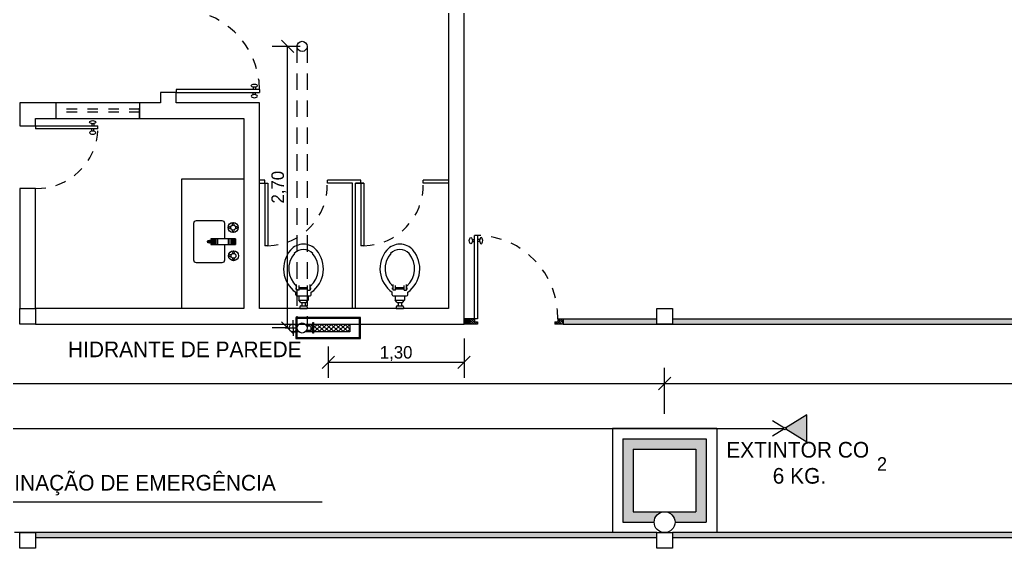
# Model space of a CAD drawing. Header units: millimetres. Extents: x 952 to 2017, y 419 to 1447.
# Drawn here: x 973.74 to 983.19, y 455.25 to 460.32 of the extents above; entities that cross this region are included whole.
import ezdxf

# ---------------------------------------------------------------- set-up
doc = ezdxf.new("R2010")
doc.units = ezdxf.units.MM
doc.header["$PDMODE"] = 34
doc.linetypes.add('ACAD_ISO03W100', pattern=[30, 12, -18])
doc.linetypes.add('HIDDEN2', pattern=[4.7625, 3.175, -1.5875])
doc.layers.get('0').update_dxf_attribs({"color": 5})
for name, color, linetype in [('caixa d agua', 1, 'Continuous'), ('can01', 1, 'Continuous'), ('can02', 2, 'Continuous'), ('ESQUADRIAS', 2, 'Continuous'), ('fio tomadas de chão', 82, 'Continuous'), ('Fios', 10, 'Continuous'), ('INCENDIO', 1, 'Continuous'), ('Janela', 2, 'Continuous'), ('pena 01', 1, 'Continuous'), ('pena02', 2, 'Continuous'), ('pena04', 4, 'Continuous')]:
    doc.layers.add(name, color=color, linetype=linetype)
doc.styles.get("Standard").update_dxf_attribs({"font": 'ERASLGHT.TTF'})
doc.dimstyles.new('ISO-25', dxfattribs={"dimtxt": 0.12, "dimasz": 0.12, "dimexe": 0.15, "dimexo": 0.14, "dimgap": 0.015, "dimtad": 1, "dimzin": 1, "dimtxsty": 'Standard', "dimblk": 'OBLIQUE', "dimcen": 0.15, "dimdle": 0.0005, "dimclrd": 1, "dimclre": 1, "dimclrt": 2, "dimadec": 0, "dimazin": 0, "dimtfac": 1, "dimtmove": 0, "dimatfit": 3, "dimldrblk": 'OBLIQUE', "dimfxl": 1, "dimarcsym": 0})

# ---------------------------------------------------------------- blocks, each defined once
blk = doc.blocks.new('_Oblique')
at = {"color": 0, "linetype": 'ByBlock', "lineweight": -2}
blk.add_line((-0.5, -0.5), (0.5, 0.5), dxfattribs=at)
blk = doc.blocks.new('*D13')
at = {"color": 1, "lineweight": -2}
for p, q in [((965.0572, 456.5388), (965.0572, 456.9778)), ((979.9238, 456.5388), (979.9238, 456.9778)), ((965.0567, 456.8278), (979.9243, 456.8278))]:
    blk.add_line(p, q, dxfattribs=at)
at = {"layer": 'Defpoints', "color": 0}
for p in [(979.9238, 456.8278), (965.0572, 456.3988), (979.9238, 456.3988)]:
    blk.add_point(p, dxfattribs=at)
at = {"color": 1, "lineweight": -2, "xscale": 0.12, "yscale": 0.12, "zscale": 0.12, "rotation": 180}
blk.add_blockref('_Oblique', (965.0572, 456.8278), dxfattribs=at)
at = {"color": 1, "lineweight": -2, "xscale": 0.12, "yscale": 0.12, "zscale": 0.12}
blk.add_blockref('_Oblique', (979.9238, 456.8278), dxfattribs=at)
at = {"color": 2, "insert": (972.4905, 456.9126), "char_height": 0.12, "attachment_point": 5}
blk.add_mtext('14,87', dxfattribs=at)
blk = doc.blocks.new('*D14')
at = {"color": 1, "lineweight": -2}
for p, q in [((979.9238, 456.5388), (979.9238, 456.9778)), ((991.4905, 456.5388), (991.4905, 456.9778)), ((979.9233, 456.8278), (991.491, 456.8278))]:
    blk.add_line(p, q, dxfattribs=at)
at = {"layer": 'Defpoints', "color": 0}
for p in [(991.4905, 456.8278), (979.9238, 456.3988), (991.4905, 456.3988)]:
    blk.add_point(p, dxfattribs=at)
at = {"color": 1, "lineweight": -2, "xscale": 0.12, "yscale": 0.12, "zscale": 0.12, "rotation": 180}
blk.add_blockref('_Oblique', (979.9238, 456.8278), dxfattribs=at)
at = {"color": 1, "lineweight": -2, "xscale": 0.12, "yscale": 0.12, "zscale": 0.12}
blk.add_blockref('_Oblique', (991.4905, 456.8278), dxfattribs=at)
at = {"color": 2, "insert": (985.7072, 456.9117), "char_height": 0.12, "attachment_point": 5}
blk.add_mtext('11,57', dxfattribs=at)
blk = doc.blocks.new('*D19')
at = {"layer": 'can01', "color": 1, "lineweight": -2}
for p, q in [((978.0005, 457.2588), (978.0005, 456.8818)), ((976.6992, 457.1825), (976.6992, 456.8818)), ((976.6987, 457.0318), (978.001, 457.0318))]:
    blk.add_line(p, q, dxfattribs=at)
at = {"layer": 'Defpoints', "color": 0}
for p in [(978.0005, 457.3988), (976.6992, 457.3225), (978.0005, 457.0318)]:
    blk.add_point(p, dxfattribs=at)
at = {"layer": 'can01', "color": 1, "lineweight": -2, "xscale": 0.12, "yscale": 0.12, "zscale": 0.12, "rotation": 180}
blk.add_blockref('_Oblique', (976.6992, 457.0318), dxfattribs=at)
at = {"layer": 'can01', "color": 1, "lineweight": -2, "xscale": 0.12, "yscale": 0.12, "zscale": 0.12}
blk.add_blockref('_Oblique', (978.0005, 457.0318), dxfattribs=at)
at = {"layer": 'can01', "color": 2, "insert": (977.3498, 457.1167), "char_height": 0.12, "attachment_point": 5}
blk.add_mtext('1,30', dxfattribs=at)
blk = doc.blocks.new('*D20')
at = {"layer": 'can01', "color": 1, "lineweight": -2}
for p, q in [((976.4307, 460.0607), (976.1597, 460.0607)), ((976.3097, 457.3602), (976.3097, 460.0612)), ((976.3077, 457.3607), (976.1597, 457.3607))]:
    blk.add_line(p, q, dxfattribs=at)
at = {"layer": 'Defpoints', "color": 0}
for p in [(976.3097, 460.0607), (976.5707, 460.0607), (976.4477, 457.3607)]:
    blk.add_point(p, dxfattribs=at)
at = {"layer": 'can01', "color": 1, "lineweight": -2, "xscale": 0.12, "yscale": 0.12, "zscale": 0.12}
for p, rotation in [((976.3097, 460.0607), 90), ((976.3097, 457.3607), 270)]:
    blk.add_blockref('_Oblique', p, dxfattribs=dict(at, rotation=rotation))
at = {"layer": 'can01', "color": 2, "insert": (976.2249, 458.7107), "char_height": 0.12, "attachment_point": 5, "rotation": 90}
blk.add_mtext('2,70', dxfattribs=at)

msp = doc.modelspace()

# ---------------------------------------------------------------- hatches: boundary and pattern name
at = {"layer": 'fio tomadas de chão'}
msp.add_hatch(color=256, dxfattribs=at).paths.add_polyline_path([(981.2869, 456.2652), (981.2869, 456.5298), (981.0864, 456.4037, -0.141294), (981.0882, 456.3975, -0.141294), (981.0864, 456.3914)])
at = {"layer": 'INCENDIO'}
h = msp.add_hatch(dxfattribs=at)
h.set_pattern_fill('NET', color=256, scale=0.01, angle=45, style=0)
h.set_pattern_definition([(45, (-37.412395, 1.871872), (-0.0224506403, 0.0224506403), []), (135, (-37.412395, 1.871872), (-0.0224506403, -0.0224506403), [])])
h.paths.add_polyline_path([(976.9072, 457.3988), (976.5587, 457.3988), (976.5587, 457.3225), (976.9072, 457.3225)])
h.paths.add_polyline_path([(976.5501, 457.3988), (976.4777, 457.3988, -0.117134), (976.4917, 457.3812), (976.5318, 457.3812), (976.5318, 457.3631), (976.5501, 457.3631)])
h.paths.add_polyline_path([(976.5501, 457.3565), (976.5318, 457.3565), (976.5318, 457.338), (976.4906, 457.338, -0.10512), (976.4777, 457.3225), (976.5501, 457.3225)])
for points in [[(976.5587, 457.4138), (976.5501, 457.4138), (976.5501, 457.3631), (976.5318, 457.3631), (976.5318, 457.3565), (976.5501, 457.3565), (976.5501, 457.3102), (976.5587, 457.3102)], [(979.6238, 456.1988), (980.2238, 456.1988), (980.2238, 455.5988), (979.9238, 455.5988, -0.414214), (980.0238, 455.4988), (980.3238, 455.4988), (980.3238, 456.2988), (979.5238, 456.2988), (979.5238, 455.4988), (979.8238, 455.4988, -0.414214), (979.9238, 455.5988), (979.6238, 455.5988)]]:
    msp.add_hatch(color=256, dxfattribs=at).paths.add_polyline_path(points)
at = {"layer": 'pena02'}
for points in [[(978.0505, 457.3988), (978.0505, 457.4488), (978.0005, 457.4488), (978.0005, 457.3988)], [(979.8488, 457.3988), (979.8488, 457.4488), (978.9505, 457.4488), (978.9505, 457.3988)], [(986.1322, 457.3988), (986.1322, 457.4488), (979.9988, 457.4488), (979.9988, 457.3988)], [(979.8488, 455.3488), (979.8488, 455.3988), (973.8905, 455.3988), (973.8905, 455.3488)], [(986.1322, 455.3488), (986.1322, 455.3988), (979.9988, 455.3988), (979.9988, 455.3488)]]:
    msp.add_hatch(color=256, dxfattribs=at).paths.add_polyline_path(points)
h = msp.add_hatch(dxfattribs=at)
h.set_pattern_fill('LINE', color=256, scale=0.004, angle=45, style=0)
h.set_pattern_definition([(315, (-1039.748472, 2398.697781), (-0.00898025612, -0.00898025612), [])])
h.paths.add_polyline_path([(978.0505, 457.4488), (978.0505, 457.3988), (978.1305, 457.3988), (978.1305, 457.4188), (978.1005, 457.4188), (978.1005, 457.4488)])
h = msp.add_hatch(dxfattribs=at)
h.set_pattern_fill('LINE', color=256, scale=0.004, angle=45, style=0)
h.set_pattern_definition([(315, (-1039.948472, 2398.697781), (-0.00898025612, -0.00898025612), [])])
h.paths.add_polyline_path([(978.9505, 457.4488), (978.9505, 457.3988), (978.8705, 457.3988), (978.8705, 457.4188), (978.9005, 457.4188), (978.9005, 457.4488)])

# ---------------------------------------------------------------- linework, layer by layer
at = {"layer": 'caixa d agua', "linetype": 'HIDDEN2', "ltscale": 0.05}
for p, q in [((976.3977, 460.0607), (976.3977, 457.3607)), ((976.4977, 460.0607), (976.4977, 457.3607))]:
    msp.add_line(p, q, dxfattribs=at)
at = {"layer": 'can01'}
msp.add_line((976.6402, 455.6905), (973.1279, 455.6905), dxfattribs=at)
at = {"layer": 'can02'}
for points in [[(978.0005, 463.5488), (977.4455, 463.5488), (977.4455, 463.3988), (977.8505, 463.3988), (977.8505, 457.5488), (976.0405, 457.5488)], [(976.0405, 457.3988), (978.0005, 457.3988), (978.0005, 463.3988)], [(976.0405, 457.5488), (976.0405, 459.5188), (975.2405, 459.5188), (975.2405, 459.6188), (975.0905, 459.6188), (975.0905, 459.5188), (974.8905, 459.5188), (974.8905, 459.3688), (975.0905, 459.3688), (975.8905, 459.3688), (975.8905, 457.5488), (973.8905, 457.5488), (973.8905, 457.3988), (976.0405, 457.3988), (976.0405, 457.3988)]]:
    msp.add_lwpolyline(points, dxfattribs=at)
for points in [[(973.8905, 459.2988), (973.8905, 459.3688), (974.0905, 459.3688), (974.0905, 459.5188), (973.7405, 459.5188), (973.7405, 459.2988)], [(973.8905, 457.5488), (973.8905, 458.6988), (973.7405, 458.6988), (973.7405, 457.5488)]]:
    msp.add_lwpolyline(points, close=True, dxfattribs=at)
at = {"layer": 'ESQUADRIAS'}
for p, q in [((976.0405, 458.7488), (976.0905, 458.7488)), ((976.0905, 458.7488), (976.0905, 458.7788)), ((976.0905, 458.7488), (976.1205, 458.7488)), ((976.6905, 458.7488), (976.6905, 458.7788)), ((976.9605, 458.7488), (977.0105, 458.7488)), ((977.0105, 458.7488), (977.0105, 458.7788)), ((977.0105, 458.7488), (977.0405, 458.7488)), ((977.6105, 458.7488), (977.6105, 458.7788))]:
    msp.add_line(p, q, dxfattribs=at)
at = {"layer": 'fio tomadas de chão'}
for p, q in [((981.2869, 456.5298), (981.0864, 456.4037)), ((981.2869, 456.2652), (981.2869, 456.5298)), ((981.0668, 456.4037), (980.9587, 456.4717)), ((972.4941, 456.3971), (981.065, 456.3975)), ((981.0668, 456.3914), (980.9587, 456.3234)), ((981.2869, 456.2652), (981.0864, 456.3914))]:
    msp.add_line(p, q, dxfattribs=at)
msp.add_circle((981.0766, 456.3975), 0.0116, dxfattribs=at)
at = {"layer": 'Fios'}
for p, q in [((975.8905, 458.7884), (975.2905, 458.7884)), ((975.2905, 458.7884), (975.2905, 457.5488)), ((975.4071, 458.3634), (975.4071, 458.0134)), ((975.6821, 458.3884), (975.4321, 458.3884)), ((975.7071, 458.2155), (975.7071, 458.3634)), ((975.5413, 458.1884), (975.5718, 458.1884)), ((975.5566, 458.1731), (975.5566, 458.2036)), ((975.5739, 458.2155), (975.5739, 458.1613)), ((975.8101, 458.2155), (975.5739, 458.2155)), ((975.5739, 458.1613), (975.8101, 458.1613)), ((975.577, 458.2155), (975.577, 458.1613)), ((975.5807, 458.2155), (975.5807, 458.1613)), ((975.5851, 458.2155), (975.5851, 458.1613)), ((975.5911, 458.2155), (975.5911, 458.1613)), ((975.5992, 458.2155), (975.5992, 458.1613)), ((975.6085, 458.2155), (975.6085, 458.1613)), ((975.62, 458.2155), (975.62, 458.1613)), ((975.6374, 458.2155), (975.6374, 458.1613)), ((975.7071, 458.0134), (975.7071, 458.1613)), ((975.7389, 458.2155), (975.7389, 458.1613)), ((975.7552, 458.2155), (975.7552, 458.1613)), ((975.7704, 458.2155), (975.7704, 458.1613)), ((975.7796, 458.2155), (975.7796, 458.1613)), ((975.7867, 458.2155), (975.7867, 458.1613)), ((975.7933, 458.2155), (975.7933, 458.1613)), ((975.7993, 458.2155), (975.7993, 458.1613)), ((975.803, 458.2155), (975.803, 458.1613)), ((975.8052, 458.2155), (975.8052, 458.1613)), ((975.8074, 458.2155), (975.8074, 458.1613)), ((975.8085, 458.2155), (975.8085, 458.1613)), ((975.8101, 458.1613), (975.8101, 458.2155)), ((975.4321, 457.9884), (975.6821, 457.9884)), ((976.396, 457.725), (976.396, 457.7781)), ((976.421, 457.725), (976.421, 457.769)), ((976.5014, 457.725), (976.5014, 457.769)), ((976.5264, 457.725), (976.5264, 457.7781)), ((977.32, 457.725), (977.32, 457.7781)), ((977.345, 457.725), (977.345, 457.769)), ((977.4253, 457.725), (977.4253, 457.769)), ((977.4504, 457.725), (977.4504, 457.7781)), ((976.3865, 457.6801), (976.3865, 457.7036)), ((976.3901, 457.734), (976.3901, 457.7447)), ((976.396, 457.7447), (976.3901, 457.7447)), ((976.396, 457.734), (976.3901, 457.734)), ((976.421, 457.725), (976.396, 457.725)), ((976.3978, 457.6688), (976.5252, 457.6688)), ((976.4165, 457.6688), (976.4165, 457.6288)), ((976.5014, 457.7447), (976.421, 457.7447)), ((976.5014, 457.734), (976.421, 457.734)), ((976.5014, 457.725), (976.5264, 457.725)), ((976.5065, 457.6688), (976.5065, 457.6288)), ((976.5264, 457.7447), (976.5323, 457.7447)), ((976.5264, 457.734), (976.5323, 457.734)), ((976.5323, 457.734), (976.5323, 457.7447)), ((976.5365, 457.6801), (976.5365, 457.7036)), ((977.3105, 457.6801), (977.3105, 457.7036)), ((977.32, 457.7447), (977.3141, 457.7447)), ((977.3141, 457.734), (977.3141, 457.7447)), ((977.32, 457.734), (977.3141, 457.734)), ((977.345, 457.725), (977.32, 457.725)), ((977.3218, 457.6688), (977.4492, 457.6688)), ((977.3405, 457.6688), (977.3405, 457.6288)), ((977.4253, 457.7447), (977.345, 457.7447)), ((977.4253, 457.734), (977.345, 457.734)), ((977.4253, 457.725), (977.4504, 457.725)), ((977.4305, 457.6688), (977.4305, 457.6288)), ((977.4504, 457.7447), (977.4563, 457.7447)), ((977.4504, 457.734), (977.4563, 457.734)), ((977.4563, 457.734), (977.4563, 457.7447)), ((977.4605, 457.6801), (977.4605, 457.7036)), ((976.4165, 457.6288), (976.5065, 457.6288)), ((976.436, 457.6038), (976.4165, 457.6288)), ((976.436, 457.6038), (976.487, 457.6038)), ((976.4365, 457.5738), (976.4865, 457.5738)), ((976.446, 457.6038), (976.446, 457.5738)), ((976.477, 457.6038), (976.477, 457.5738)), ((976.487, 457.6038), (976.5065, 457.6288)), ((977.36, 457.6038), (977.3405, 457.6288)), ((977.3405, 457.6288), (977.4305, 457.6288)), ((977.36, 457.6038), (977.411, 457.6038)), ((977.3605, 457.5738), (977.4105, 457.5738)), ((977.37, 457.6038), (977.37, 457.5738)), ((977.401, 457.6038), (977.401, 457.5738)), ((977.411, 457.6038), (977.4305, 457.6288)), ((976.4265, 457.5638), (976.4265, 457.5488)), ((976.4265, 457.5488), (976.4965, 457.5488)), ((976.4965, 457.5638), (976.4965, 457.5488)), ((977.3505, 457.5638), (977.3505, 457.5488)), ((977.3505, 457.5488), (977.4205, 457.5488)), ((977.4205, 457.5638), (977.4205, 457.5488))]:
    msp.add_line(p, q, dxfattribs=at)
for centre, radius in [((975.7865, 458.3241), 0.0477), ((975.7867, 458.3232), 0.0233), ((975.5566, 458.1884), 0.0152), ((975.7906, 458.0534), 0.0477), ((975.7908, 458.0526), 0.0233)]:
    msp.add_circle(centre, radius, dxfattribs=at)
for centre, radius, start, end in [((975.4321, 458.3634), 0.025, 89.99996, 180.00004), ((975.6821, 458.3634), 0.025, 359.99996, 90.00004), ((975.7857, 458.2508), 0.0871, 102.19895, 122.50746), ((975.8594, 458.3241), 0.0871, 146.83688, 167.49214), ((975.7136, 458.3241), 0.0871, 12.68337, 33.16312), ((975.7857, 458.2508), 0.0871, 56.18121, 76.17978), ((975.7873, 458.3967), 0.0871, 236.18121, 255.97518), ((975.8594, 458.3241), 0.0871, 193.87427, 213.16312), ((975.7136, 458.3241), 0.0871, 326.83688, 345.95713), ((975.7873, 458.3967), 0.0871, 283.01879, 302.50746), ((976.4615, 457.9946), 0.1695, 41.99608, 138.00392), ((977.3855, 457.9946), 0.1695, 41.99608, 138.00392), ((975.7897, 457.9802), 0.0871, 102.19895, 122.50746), ((975.7914, 458.126), 0.0871, 236.18121, 255.97518), ((975.8635, 458.0534), 0.0871, 146.83688, 167.49214), ((975.7176, 458.0534), 0.0871, 12.68337, 33.16312), ((976.5483, 457.9294), 0.2778, 139.97477, 234.38301), ((976.5483, 457.9294), 0.2278, 139.97477, 228.04005), ((976.4615, 457.9946), 0.1195, 41.99608, 138.00392), ((976.3748, 457.9294), 0.2278, 311.74307, 40.02523), ((976.3748, 457.9294), 0.2778, 305.61699, 40.02523), ((977.4723, 457.9294), 0.2778, 139.97477, 234.38301), ((977.4723, 457.9294), 0.2278, 139.97477, 228.04005), ((977.3855, 457.9946), 0.1195, 41.99608, 138.00392), ((977.2987, 457.9294), 0.2278, 311.74307, 40.02523), ((977.2987, 457.9294), 0.2778, 305.61699, 40.02523), ((975.4321, 458.0134), 0.025, 179.99996, 270.00004), ((975.6821, 458.0134), 0.025, 269.99996, 0.00004), ((975.8635, 458.0534), 0.0871, 193.87427, 213.16312), ((975.7176, 458.0534), 0.0871, 326.83688, 345.95713), ((976.3978, 457.6801), 0.0113, 180, 270), ((976.5252, 457.6801), 0.0113, 270, 0), ((977.3218, 457.6801), 0.0113, 180, 270), ((977.4492, 457.6801), 0.0113, 270, 0), ((976.4365, 457.5638), 0.01, 90, 180), ((976.4865, 457.5638), 0.01, 0, 90), ((977.3605, 457.5638), 0.01, 90, 180), ((977.4105, 457.5638), 0.01, 0, 90)]:
    msp.add_arc(centre, radius, start, end, dxfattribs=at)
at = {"layer": 'INCENDIO'}
for p, q in [((976.361, 457.3607), (976.361, 457.4371)), ((976.361, 457.3988), (976.3992, 457.3988)), ((976.2846, 457.3607), (976.361, 457.3607)), ((976.361, 457.3607), (976.3992, 457.3607)), ((976.361, 457.3607), (976.361, 457.2842)), ((976.361, 457.3225), (976.3992, 457.3225)), ((979.4238, 456.3988), (980.4238, 456.3988)), ((979.4238, 456.3988), (979.4238, 455.3988)), ((980.4238, 456.3988), (980.4238, 455.3988)), ((979.5238, 456.2988), (979.5238, 455.4988)), ((979.5238, 456.2988), (980.3238, 456.2988)), ((980.3238, 456.2988), (980.3238, 455.4988)), ((979.6238, 456.1988), (980.2238, 456.1988)), ((979.6238, 456.1988), (979.6238, 455.5988)), ((980.2238, 456.1988), (980.2238, 455.5988)), ((979.6238, 455.5988), (980.2238, 455.5988)), ((979.5238, 455.4988), (979.8238, 455.4988)), ((980.0238, 455.4988), (980.3238, 455.4988))]:
    msp.add_line(p, q, dxfattribs=at)
for points in [[(976.3892, 457.2607), (977.0092, 457.2607), (977.0092, 457.4607), (976.3892, 457.4607)], [(976.3992, 457.2707), (976.9992, 457.2707), (976.9992, 457.4507), (976.3992, 457.4507)]]:
    msp.add_lwpolyline(points, close=True, dxfattribs=at)
for points in [[(976.4177, 457.3225), (976.3992, 457.3225), (976.3992, 457.3988), (976.4177, 457.3988)], [(976.4777, 457.3988), (976.5501, 457.3988)], [(976.4917, 457.3812), (976.5318, 457.3812), (976.5318, 457.338), (976.4906, 457.338)], [(976.5501, 457.3631), (976.5501, 457.4138), (976.5587, 457.4138), (976.5587, 457.3102), (976.5501, 457.3102), (976.5501, 457.3565)], [(976.5587, 457.3988), (976.9072, 457.3988), (976.9072, 457.3225), (976.5587, 457.3225)], [(976.5501, 457.3225), (976.4777, 457.3225)], [(976.5318, 457.3631), (976.5501, 457.3631)], [(976.5501, 457.3565), (976.5318, 457.3565)]]:
    msp.add_lwpolyline(points, dxfattribs=at)
for centre, radius in [((976.4477, 460.0607), 0.0485), ((976.361, 457.3607), 0.0381), ((976.4477, 457.3607), 0.0485), ((979.9238, 455.4988), 0.1)]:
    msp.add_circle(centre, radius, dxfattribs=at)
at = {"layer": 'Janela'}
for p, q in [((976.0905, 458.7488), (976.0905, 458.1488)), ((976.1205, 458.7488), (976.1205, 458.1488)), ((977.0105, 458.7488), (977.0105, 458.1488)), ((977.0405, 458.7488), (977.0405, 458.1488)), ((976.1205, 458.1488), (976.0905, 458.1488)), ((977.0405, 458.1488), (977.0105, 458.1488))]:
    msp.add_line(p, q, dxfattribs=at)
at = {"layer": 'pena 01', "linetype": 'ACAD_ISO03W100', "ltscale": 0.005}
for p, q in [((974.0905, 459.3688), (974.0905, 459.5188)), ((974.8905, 459.3688), (974.8905, 459.5188)), ((974.8905, 459.4588), (974.0905, 459.4588)), ((974.8905, 459.4288), (974.0905, 459.4288))]:
    msp.add_line(p, q, dxfattribs=at)
for centre, radius, start, end in [((975.2555, 459.6338), 0.7851, 1.09469, 91.09469), ((973.9055, 459.2838), 0.5852, 268.5312, 358.5312), ((976.1055, 458.7338), 0.5852, 271.4688, 1.4688), ((977.0255, 458.7338), 0.5852, 271.4688, 1.4688), ((978.1155, 457.4638), 0.7851, 358.90531, 88.90531)]:
    msp.add_arc(centre, radius, start, end, dxfattribs=at)
at = {"layer": 'pena02'}
for p, q in [((975.2405, 459.6488), (975.2405, 459.6188)), ((976.0405, 459.6488), (975.2405, 459.6488)), ((975.9805, 459.6696), (975.9805, 459.6488)), ((976.0005, 459.6696), (976.0005, 459.6488)), ((976.0405, 459.6488), (976.0405, 459.6188)), ((975.2405, 459.6188), (976.0405, 459.6188)), ((975.9805, 459.5979), (975.9805, 459.6188)), ((976.0005, 459.5979), (976.0005, 459.6188)), ((974.8905, 459.5188), (974.0905, 459.5188)), ((974.0905, 459.3688), (974.8905, 459.3688)), ((973.8905, 459.2988), (974.4905, 459.2988)), ((973.8905, 459.2988), (973.8905, 459.2688)), ((974.4305, 459.3196), (974.4305, 459.2988)), ((974.4505, 459.3196), (974.4505, 459.2988)), ((974.4905, 459.2688), (974.4905, 459.2988)), ((974.4905, 459.2688), (973.8905, 459.2688)), ((974.4305, 459.2479), (974.4305, 459.2688)), ((974.4505, 459.2479), (974.4505, 459.2688)), ((976.0905, 458.7788), (976.0405, 458.7788)), ((976.0905, 458.7788), (976.0405, 458.7788)), ((977.0105, 458.7788), (976.6905, 458.7788)), ((976.9305, 458.7488), (976.6905, 458.7488)), ((976.9305, 457.5488), (976.9305, 458.7488)), ((977.0105, 458.7788), (976.9605, 458.7788)), ((977.0105, 458.7788), (976.9605, 458.7788)), ((976.9605, 457.5488), (976.9605, 458.7488)), ((977.0405, 458.7488), (976.9605, 458.7488)), ((977.8505, 458.7788), (977.6105, 458.7788)), ((977.8505, 458.7488), (977.6105, 458.7488)), ((978.1005, 457.4488), (978.1005, 458.2488)), ((978.1305, 458.2488), (978.1005, 458.2488)), ((978.1305, 458.2488), (978.1305, 457.4488)), ((978.0796, 458.2088), (978.1005, 458.2088)), ((978.0796, 458.1888), (978.1005, 458.1888)), ((978.1514, 458.2088), (978.1305, 458.2088)), ((978.1514, 458.1888), (978.1305, 458.1888)), ((978.0505, 457.4488), (978.0005, 457.4488)), ((978.0505, 457.3988), (978.0005, 457.3988)), ((978.1305, 457.4488), (978.0505, 457.4488)), ((978.0505, 457.4488), (978.0505, 457.3988)), ((978.0505, 457.4488), (978.1005, 457.4488)), ((978.1305, 457.3988), (978.0505, 457.3988)), ((978.1305, 457.4488), (978.1005, 457.4488)), ((978.1005, 457.4488), (978.1005, 457.4188)), ((978.1005, 457.4188), (978.1305, 457.4188)), ((978.1305, 457.4188), (978.1305, 457.3988)), ((978.8705, 457.4188), (978.9005, 457.4188)), ((978.8705, 457.4188), (978.8705, 457.3988)), ((978.9505, 457.3988), (978.8705, 457.3988)), ((978.9005, 457.4488), (978.9505, 457.4488)), ((978.9005, 457.4488), (978.9005, 457.4188)), ((978.9505, 457.4488), (979.8488, 457.4488)), ((978.9505, 457.4488), (978.9505, 457.3988)), ((978.9505, 457.3988), (989.3738, 457.3988)), ((979.9988, 457.4488), (986.1322, 457.4488)), ((979.8488, 455.3988), (973.6905, 455.3988)), ((988.3738, 455.3988), (979.9988, 455.3988)), ((979.8488, 455.3488), (973.8905, 455.3488)), ((986.1822, 455.3488), (979.9988, 455.3488))]:
    msp.add_line(p, q, dxfattribs=at)
for centre, major_axis in [((975.9905, 459.6838), (0.03, 0)), ((974.4405, 459.3338), (0.03, 0)), ((978.0655, 458.1988), (0, 0.03))]:
    msp.add_ellipse(centre, major_axis=major_axis, ratio=0.5, dxfattribs=at)
at = {"layer": 'pena02', "extrusion": (0, 0, -1)}
for centre, major_axis in [((975.9905, 459.5838), (0.03, 0)), ((974.4405, 459.2338), (0.03, 0)), ((978.1655, 458.1988), (0, 0.03))]:
    msp.add_ellipse(centre, major_axis=major_axis, ratio=0.5, dxfattribs=at)
at = {"layer": 'pena04'}
for points in [[(973.7405, 457.3988), (973.7405, 457.5488), (973.8905, 457.5488), (973.8905, 457.3988)], [(979.8488, 457.3988), (979.8488, 457.5488), (979.9988, 457.5488), (979.9988, 457.3988)], [(973.7405, 455.2488), (973.7405, 455.3988), (973.8905, 455.3988), (973.8905, 455.2488)], [(979.8488, 455.2488), (979.8488, 455.3988), (979.9988, 455.3988), (979.9988, 455.2488)]]:
    msp.add_lwpolyline(points, close=True, dxfattribs=at)

# ---------------------------------------------------------------- texts
at = {"width": 11.620401, "attachment_point": 1}
for s, insert, char_height in [('{\\fEras Demi ITC|b0|i0|c0|p34;HIDRANTE DE PAREDE}', (974.2032, 457.2309), 0.15), ('{\\fEras Demi ITC|b0|i0|c0|p34;EXTINTOR CO \\P        6 KG.}', (980.5146, 456.2684), 0.15), ('{\\fEras Demi ITC|b0|i0|c0|p34;2}', (981.9598, 456.1221), 0.13), ('{\\fEras Demi ITC|b0|i0|c0|p34;ILUMINAÇÃO DE EMERGÊNCIA}', (973.2092, 455.9521), 0.15)]:
    msp.add_mtext(s, dxfattribs=dict(at, insert=insert, char_height=char_height))

# ---------------------------------------------------------------- dimensions: what is measured, and where the dimension line sits
for base, p1, p2, picture, middle in [((979.9238, 456.8278), (965.0572, 456.3988), (979.9238, 456.3988), '*D13', (972.4905, 456.9126)), ((991.4905, 456.8278), (979.9238, 456.3988), (991.4905, 456.3988), '*D14', (985.7072, 456.9117))]:
    dim = msp.add_linear_dim(base=base, p1=p1, p2=p2, dimstyle='ISO-25')
    dim.commit()
    dim.dimension.update_dxf_attribs({"geometry": picture, "text_midpoint": middle})
at = {"layer": 'can01'}
dim = msp.add_linear_dim(base=(976.3097, 460.0607), p1=(976.4477, 457.3607), p2=(976.5707, 460.0607), angle=90, dimstyle='ISO-25', dxfattribs=at)
dim.commit()
dim.dimension.update_dxf_attribs({"geometry": '*D20', "text_midpoint": (976.2249, 458.7107)})
dim = msp.add_linear_dim(base=(978.0005, 457.0318), p1=(976.6992, 457.3225), p2=(978.0005, 457.3988), dimstyle='ISO-25', dxfattribs=at)
dim.commit()
dim.dimension.update_dxf_attribs({"geometry": '*D19', "text_midpoint": (977.3498, 457.1167)})

doc.saveas('drawing.dxf')
